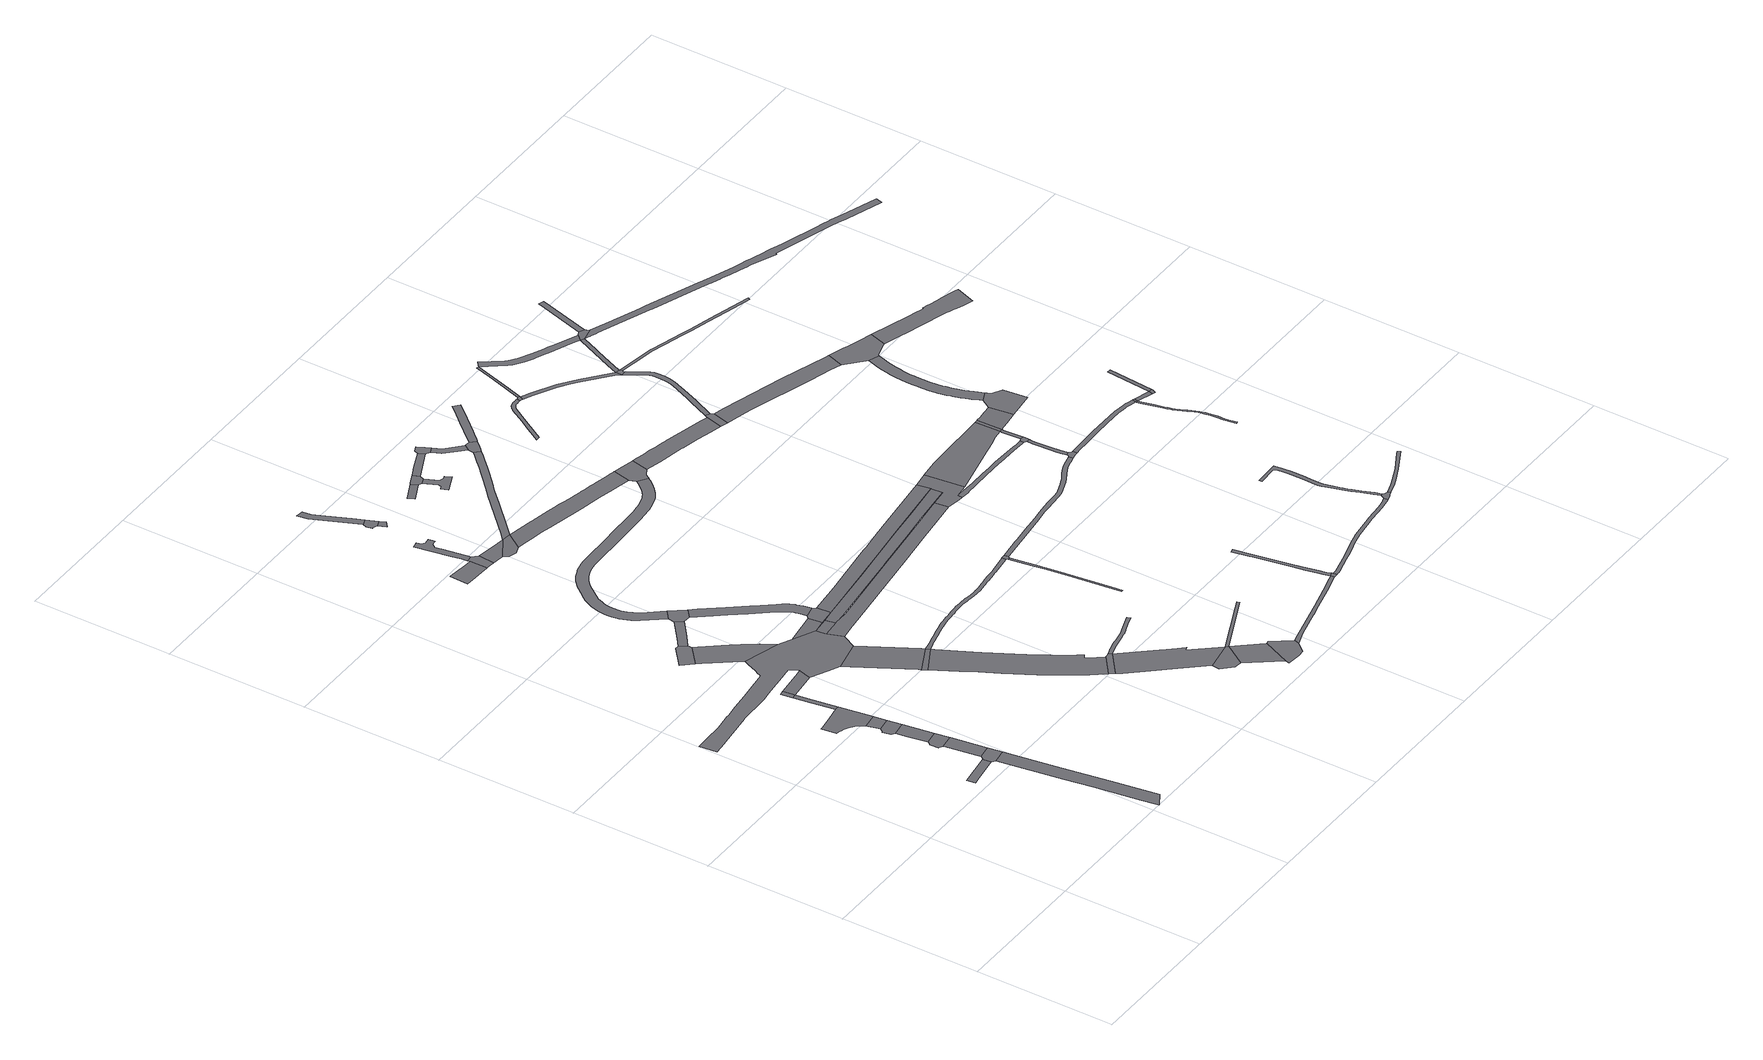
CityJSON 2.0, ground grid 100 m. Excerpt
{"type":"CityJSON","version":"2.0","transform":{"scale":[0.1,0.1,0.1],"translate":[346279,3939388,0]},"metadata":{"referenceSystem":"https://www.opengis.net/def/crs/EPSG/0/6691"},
"CityObjects":{
"road1":{"type":"Road","attributes":{"RoadStructureAttribute.sectionType":"1"},"geometry":[{"type":"MultiSurface","lod":"1","boundaries":[[[0,1,2,3,4,5]]]}]},
"road2":{"type":"Road","attributes":{"RoadStructureAttribute.sectionType":"1"},"geometry":[{"type":"MultiSurface","lod":"1","boundaries":[[[6,7,8,9,10,11,12,13,14,15]]]}]},
"road3":{"type":"Road","geometry":[{"type":"MultiSurface","lod":"1","boundaries":[[[16,17,2,1,18,19,15,14,20,21]]]}]},
"road4":{"type":"Road","attributes":{"RoadStructureAttribute.sectionType":"1"},"geometry":[{"type":"MultiSurface","lod":"1","boundaries":[[[22,23,24,25,26,16,21]]]}]},
"road5":{"type":"Road","geometry":[{"type":"MultiSurface","lod":"1","boundaries":[[[27,24,23,28,29,30,31,32]]]}]},
"road6":{"type":"Road","geometry":[{"type":"MultiSurface","lod":"1","boundaries":[[[33,34,35,36,37,38,39,40,41,42,43,44,45,46,47,48,49]]]}]},
"road7":{"type":"Road","attributes":{"RoadStructureAttribute.sectionType":"1"},"geometry":[{"type":"MultiSurface","lod":"1","boundaries":[[[50,51,29,28,52,53]]]}]},
"road8":{"type":"Road","geometry":[{"type":"MultiSurface","lod":"1","boundaries":[[[54,50,53,55,56,57,58,59]]]}]},
"road9":{"type":"Road","attributes":{"RoadStructureAttribute.sectionType":"1"},"geometry":[{"type":"MultiSurface","lod":"1","boundaries":[[[60,61,56,55,62,63,43,42]]]}]},
"road10":{"type":"Road","attributes":{"RoadStructureAttribute.sectionType":"1"},"geometry":[{"type":"MultiSurface","lod":"1","boundaries":[[[64,65,45,44,66,67]]]}]},
"road11":{"type":"Road","geometry":[{"type":"MultiSurface","lod":"1","boundaries":[[[68,69,64,67]]]}]},
"road12":{"type":"Road","attributes":{"function":"3","RoadStructureAttribute.sectionType":"1"},"geometry":[{"type":"MultiSurface","lod":"1","boundaries":[[[70,71,72,73,74,75,76,77,78,79,80,81,82,83,84,85,86,87,88,89,90,91,92,93,94,95,96,97,98,99,100,101,102,103,104,105,106,107,108,109,110,111,112,113,114,115,116,117]]]}]},
"road13":{"type":"Road","attributes":{"function":"3","RoadStructureAttribute.sectionType":"1"},"geometry":[{"type":"MultiSurface","lod":"1","boundaries":[[[104,103,118,68,67]]]}]},
"road14":{"type":"Road","geometry":[{"type":"MultiSurface","lod":"1","boundaries":[[[119,120,121,122,123,124]]]}]},
"road15":{"type":"Road","attributes":{"function":"3","RoadStructureAttribute.sectionType":"1"},"geometry":[{"type":"MultiSurface","lod":"1","boundaries":[[[116,125,126,127,128,129,130,131,132,120,119,133,134,135,117]]]}]},
"road16":{"type":"Road","attributes":{"RoadStructureAttribute.sectionType":"1"},"geometry":[{"type":"MultiSurface","lod":"1","boundaries":[[[136,137,138,139,122,121]]]}]},
"road17":{"type":"Road","attributes":{"function":"3","RoadStructureAttribute.sectionType":"1"},"geometry":[{"type":"MultiSurface","lod":"1","boundaries":[[[140,107,106,141,142,143,144]]]}]},
"road18":{"type":"Road","geometry":[{"type":"MultiSurface","lod":"1","boundaries":[[[145,144,143,146]]]}]},
"road19":{"type":"Road","geometry":[{"type":"MultiSurface","lod":"1","boundaries":[[[147,148,149,150,138,137]]]}]},
"road20":{"type":"Road","attributes":{"function":"3","RoadStructureAttribute.sectionType":"1"},"geometry":[{"type":"MultiSurface","lod":"1","boundaries":[[[151,152,153,154,155,156,157,158,159,160,161]]]}]},
"road21":{"type":"Road","geometry":[{"type":"MultiSurface","lod":"1","boundaries":[[[162,163,114,113,164]]]}]},
"road22":{"type":"Road","attributes":{"function":"3","RoadStructureAttribute.sectionType":"1"},"geometry":[{"type":"MultiSurface","lod":"1","boundaries":[[[165,166,167,168,169,170,171,172,173,174,175,176,177,178,179,180,181,182,183,184,185,186,187,188,189,145,146]]]}]},
"road23":{"type":"Road","attributes":{"function":"3","RoadStructureAttribute.sectionType":"6"},"geometry":[{"type":"MultiSurface","lod":"1","boundaries":[[[190,112,191,192,193]]]}]},
"road24":{"type":"Road","attributes":{"RoadStructureAttribute.sectionType":"1"},"geometry":[{"type":"MultiSurface","lod":"1","boundaries":[[[194,195,196,197,198,199,200,201,202,203,204,205,206,207,148,147,208,209,210,211,212,213,214,215,216,217,218,219,220,221,222,223]]]}]},
"road25":{"type":"Road","geometry":[{"type":"MultiSurface","lod":"1","boundaries":[[[155,154,224,225,226,227,228]]]}]},
"road26":{"type":"Road","attributes":{"RoadStructureAttribute.sectionType":"1"},"geometry":[{"type":"MultiSurface","lod":"1","boundaries":[[[227,229,230,231,232,233,234,235,236,237,238,239,240,241,242,228]]]}]},
"road27":{"type":"Road","geometry":[{"type":"MultiSurface","lod":"1","boundaries":[[[243,244,245,223,222,162,164]]]}]},
"road28":{"type":"Road","geometry":[{"type":"MultiSurface","lod":"1","boundaries":[[[246,247,248,249,177,176]]]}]},
"road29":{"type":"Road","attributes":{"function":"3","RoadStructureAttribute.sectionType":"1"},"geometry":[{"type":"MultiSurface","lod":"1","boundaries":[[[250,251,226,225,252,253]]]}]},
"road30":{"type":"Road","attributes":{"RoadStructureAttribute.sectionType":"1"},"geometry":[{"type":"MultiSurface","lod":"1","boundaries":[[[254,255,256,257,258,259,260,261]]]}]},
"road31":{"type":"Road","geometry":[{"type":"MultiSurface","lod":"1","boundaries":[[[262,263,264,265,266,257,256]]]}]},
"road32":{"type":"Road","geometry":[{"type":"MultiSurface","lod":"1","boundaries":[[[267,268,269,253,252,270]]]}]},
"road33":{"type":"Road","attributes":{"RoadStructureAttribute.sectionType":"1"},"geometry":[{"type":"MultiSurface","lod":"1","boundaries":[[[271,272,273,266,265]]]}]},
"road34":{"type":"Road","attributes":{"function":"3","RoadStructureAttribute.sectionType":"1"},"geometry":[{"type":"MultiSurface","lod":"1","boundaries":[[[246,274,275,276,277,278,279,280,281,282,283,284,247]]]}]},
"road35":{"type":"Road","geometry":[{"type":"MultiSurface","lod":"1","boundaries":[[[285,286,278,277,287,288]]]}]},
"road36":{"type":"Road","attributes":{"RoadStructureAttribute.sectionType":"1"},"geometry":[{"type":"MultiSurface","lod":"1","boundaries":[[[289,290,291,292,293,294,295,296,297,298,299,300,301,302,303,304,305,306,307,308,309,310,311,312,313,314,315,316,317,318,319,320,321,322,323,324,325,326,327,328,329,330,331,332,333,334,335,336,337,338,339,340,341,150,149,342,343,344,345,346,347,348,349,350,351,352,353,354,355,356,357,358,359,360,361,362,363,364,365,366,367,368,369,370,371,372,373,374,375,376,377,378,379,380,381,382,383,384,385,386,387,388,389,390,391,392,393,394]]]}]},
"road37":{"type":"Road","attributes":{"RoadStructureAttribute.sectionType":"1"},"geometry":[{"type":"MultiSurface","lod":"1","boundaries":[[[247,395,396,397,398,399,400,401,402,403,404,405,406,407,408,409,410,411,412,413,414,415,416,417,418,419,420,421,422,423,424,425,426,427,428,429,430,431,432,433,434,435,436,248]]]}]},
"road38":{"type":"Road","attributes":{"RoadStructureAttribute.sectionType":"1"},"geometry":[{"type":"MultiSurface","lod":"1","boundaries":[[[437,438,439,440,441,442,443,444,445,446,447,448,449,450,451,452,453,454,455,456,457,458,459,460,461,462,463,464,465,466,467,468,469,470,471,472,473,474,475,476,477,478,479,480,481,482,483,484,485,144,145,486,487,488,489,490,491,492,493,494,495,496,497,498,499,500,501,502,503,504,505,506,507,508,509,510,511,512,513,514,515,516,517,518,519,520,521,522,523,524,525,526,527,528,529,530,531,532,533,534,535,536]]]}]},
"road39":{"type":"Road","attributes":{"function":"3","RoadStructureAttribute.sectionType":"1"},"geometry":[{"type":"MultiSurface","lod":"1","boundaries":[[[537,286,285,538]]]}]},
"road40":{"type":"Road","attributes":{"RoadStructureAttribute.sectionType":"1"},"geometry":[{"type":"MultiSurface","lod":"1","boundaries":[[[539,540,541,537,538,542,543,544]]]}]},
"road41":{"type":"Road","attributes":{"RoadStructureAttribute.sectionType":"1"},"geometry":[{"type":"MultiSurface","lod":"1","boundaries":[[[545,546,547,548]]]}]},
"road42":{"type":"Road","attributes":{"function":"3","RoadStructureAttribute.sectionType":"1"},"geometry":[{"type":"MultiSurface","lod":"1","boundaries":[[[110,109,549,550,551,552,553,554,555,556,557,558,559,560,561,562,563,564]]]}]},
"road43":{"type":"Road","attributes":{"function":"3","RoadStructureAttribute.sectionType":"1"},"geometry":[{"type":"MultiSurface","lod":"1","boundaries":[[[565,566,567,568,569,570,571,572,573,574,575,576,577,578,579,580,581,582,583,584,585,586,587,588,589,590,591,269,268,592,593,594,595,596,597,598,599,600,601,602]]]}]},
"road44":{"type":"Road","attributes":{"RoadStructureAttribute.sectionType":"1"},"geometry":[{"type":"MultiSurface","lod":"1","boundaries":[[[603,604,605,606,607,608,609,610,611,612,613,614,253,269,615,616,617,618,619,620,621,622,623,624,625,626,627,628]]]}]},
"road45":{"type":"Road","geometry":[{"type":"MultiSurface","lod":"1","boundaries":[[[629,630,545,548,631,632,633]]]}]},
"road46":{"type":"Road","attributes":{"RoadStructureAttribute.sectionType":"1"},"geometry":[{"type":"MultiSurface","lod":"1","boundaries":[[[286,634,635,636,278]]]}]},
"road47":{"type":"Road","attributes":{"RoadStructureAttribute.sectionType":"1"},"geometry":[{"type":"MultiSurface","lod":"1","boundaries":[[[631,637,638,639,640,641,642,643,644,632]]]}]},
"road48":{"type":"Road","attributes":{"function":"3","RoadStructureAttribute.sectionType":"1"},"geometry":[{"type":"MultiSurface","lod":"1","boundaries":[[[645,646,647,648,649,650,651,652,653,654,655,656,657,658,190,193]]]}]},
"road49":{"type":"Road","attributes":{"function":"3","RoadStructureAttribute.sectionType":"1"},"geometry":[{"type":"MultiSurface","lod":"1","boundaries":[[[659,660,661,662,663,664,665,666,667,244,243,668,669,670,671]]]}]},
"road50":{"type":"Road","attributes":{"RoadStructureAttribute.sectionType":"1"},"geometry":[{"type":"MultiSurface","lod":"1","boundaries":[[[672,673,674,629,633]]]}]},
"road51":{"type":"Road","attributes":{"RoadStructureAttribute.sectionType":"1"},"geometry":[{"type":"MultiSurface","lod":"1","boundaries":[[[675,676,677,678,679,680,681,682,683,684,685,686,687,688,689,690]]]}]},
"road52":{"type":"Road","geometry":[{"type":"MultiSurface","lod":"1","boundaries":[[[535,691,690,689,692,693,694,536]]]}]},
"road53":{"type":"Road","geometry":[{"type":"MultiSurface","lod":"1","boundaries":[[[695,696,697,698,699,700,701,702,703,704,705,706,707,708,709,710,540,539]]]}]},
"road54":{"type":"Road","geometry":[{"type":"MultiSurface","lod":"1","boundaries":[[[711,673,672,712,713,714,715]]]}]},
"road55":{"type":"Road","attributes":{"RoadStructureAttribute.sectionType":"1"},"geometry":[{"type":"MultiSurface","lod":"1","boundaries":[[[716,717,713,712,718,719,720,721,722]]]}]},
"road56":{"type":"Road","geometry":[{"type":"MultiSurface","lod":"1","boundaries":[[[723,724,725,726,722,721,603,628]]]}]},
"road57":{"type":"Road","geometry":[{"type":"MultiSurface","lod":"1","boundaries":[[[393,727,728,729,730,731,732,733,565,602,394]]]}]},
"road58":{"type":"Road","attributes":{"RoadStructureAttribute.sectionType":"1"},"geometry":[{"type":"MultiSurface","lod":"1","boundaries":[[[734,735,736,737,738,726,725,739,740,741,742,743,744,745,746,747]]]}]},
"road59":{"type":"Road","geometry":[{"type":"MultiSurface","lod":"1","boundaries":[[[704,703,748,749,750,751]]]}]},
"road60":{"type":"Road","attributes":{"RoadStructureAttribute.sectionType":"1"},"geometry":[{"type":"MultiSurface","lod":"1","boundaries":[[[751,752,753,754,755,756,757,758,759,760,761,762,763,764,765,766,704]]]}]},
"road61":{"type":"Road","attributes":{"RoadStructureAttribute.sectionType":"1"},"geometry":[{"type":"MultiSurface","lod":"1","boundaries":[[[767,768,769,770,771,772,773,774,775,776,777,778,779,780,781,782,783,784,785,786,787,788,789,790,791,792,793,794,795,796,797,798,799,800,801,802,803,804,805,806]]]}]},
"road62":{"type":"Road","geometry":[{"type":"MultiSurface","lod":"1","boundaries":[[[653,652,807,808,557,556,809,810,811,812,813,814,659,671]]]}]},
"road63":{"type":"Road","attributes":{"function":"3","RoadStructureAttribute.sectionType":"1"},"geometry":[{"type":"MultiSurface","lod":"1","boundaries":[[[815,816,817,818,819,820,821,822,823,824,825,826,827,730,729,828,829,830,831,832,833,834]]]}]},
"road64":{"type":"Road","attributes":{"RoadStructureAttribute.sectionType":"1"},"geometry":[{"type":"MultiSurface","lod":"1","boundaries":[[[835,836,837,838,839,840,841,842,843,844,845,846,847,848,849,850,851,852,853,694,693,854,855,856,857,858,859,860,861,862,863,864,865,866,867,868,869,870,871,872,873,874]]]}]},
"road65":{"type":"Road","geometry":[{"type":"MultiSurface","lod":"1","boundaries":[[[875,876,877,878,879,767,806,880,881,882,883,884,885]]]}]},
"road66":{"type":"Road","attributes":{"RoadStructureAttribute.sectionType":"1"},"geometry":[{"type":"MultiSurface","lod":"1","boundaries":[[[886,887,888,889,890,891,892,893,894,895,896,897,898,899,900,901,902,903,904,905,906,907,908,909,910,911,912,913,750,749]]]}]},
"road67":{"type":"Road","attributes":{"RoadStructureAttribute.sectionType":"1"},"geometry":[{"type":"MultiSurface","lod":"1","boundaries":[[[914,915,916,917,918,919,920,921,922,923,924,925,926,811,810,927,928,929,930,931,932,933,934,935,936,937,938,939]]]}]},
"road68":{"type":"Road","geometry":[{"type":"MultiSurface","lod":"1","boundaries":[[[940,941,942,943,944,834,833,945]]]}]},
"road69":{"type":"Road","attributes":{"RoadStructureAttribute.sectionType":"1"},"geometry":[{"type":"MultiSurface","lod":"1","boundaries":[[[946,947,948,949,950,951,952,953,954,955,956,957,958,959,884,883]]]}]},
"road70":{"type":"Road","attributes":{"function":"3","RoadStructureAttribute.sectionType":"1"},"geometry":[{"type":"MultiSurface","lod":"1","boundaries":[[[960,961,962,963,964,965,814,813,966,967,968,969]]]}]},
"road71":{"type":"Road","attributes":{"RoadStructureAttribute.sectionType":"1"},"geometry":[{"type":"MultiSurface","lod":"1","boundaries":[[[943,970,971,972,973,974,975,976,977,978,979,980,981,982,953,983,984,985,986,987,988,989,990,991,992,993,994,995,944]]]}]},
"road72":{"type":"Road","geometry":[{"type":"MultiSurface","lod":"1","boundaries":[[[873,996,997,998,999,1000,1001,1002,1003,1004,1005,1006,874]]]}]},
"road73":{"type":"Road","attributes":{"RoadStructureAttribute.sectionType":"1"},"geometry":[{"type":"MultiSurface","lod":"1","boundaries":[[[1007,1008,1009,1010,1011,1012,1013,1014,1015,1016,1017,1018,1019,1020,1021,1022,1023,1024,1025,1026,1027,1028,1029,1030,1031,1032,1033,1034,1035,1036,1037,1038,1008,1039,1040,1041,875,885]]]}]},
"road74":{"type":"Road","geometry":[{"type":"MultiSurface","lod":"1","boundaries":[[[954,953,982,1042,1043,1044]]]}]},
"road75":{"type":"Road","attributes":{"RoadStructureAttribute.sectionType":"1"},"geometry":[{"type":"MultiSurface","lod":"1","boundaries":[[[1045,1046,1047,1048,1049,1003,1002,1050,1051,1052,1053,1054,1055,1056,1057]]]}]},
"road76":{"type":"Road","geometry":[{"type":"MultiSurface","lod":"1","boundaries":[[[1057,1056,1058,1059,914,939]]]}]},
"road77":{"type":"Road","attributes":{"RoadStructureAttribute.sectionType":"1"},"geometry":[{"type":"MultiSurface","lod":"1","boundaries":[[[969,1060,1061,1059,1058,1062,1063,1064]]]}]},
"road78":{"type":"Road","attributes":{"RoadStructureAttribute.sectionType":"1"},"geometry":[{"type":"MultiSurface","lod":"1","boundaries":[[[1065,1066,1067,1068,1069,1070,1071,1072,1073,1074,1075,1076,1077,1078,1079,1080,1081,1082,1083,1084,1085,1086,1087,1088,1089,1090,1091,1092,1093,1094,1095,1096,1097,1098,1099,1100,1101,1102,1103,1104,1105,1106,1107]]]}]},
"road79":{"type":"Road","attributes":{"function":"3","RoadStructureAttribute.sectionType":"1"},"geometry":[{"type":"MultiSurface","lod":"1","boundaries":[[[1108,1109,1110,1111,1112,1113,1114,1115,1116,1117,1118,1119,1120,1121,1122,1123,1124,940,945]]]}]},
"road80":{"type":"Road","geometry":[{"type":"MultiSurface","lod":"1","boundaries":[[[1125,1126,1127,960,969,1064]]]}]},
"road81":{"type":"Road","attributes":{"RoadStructureAttribute.sectionType":"1"},"geometry":[{"type":"MultiSurface","lod":"1","boundaries":[[[1128,1129,954,1044,1130,1131,1132,1133,1134,1135,1136,1137,1138,1023]]]}]},
"road82":{"type":"Road","geometry":[{"type":"MultiSurface","lod":"1","boundaries":[[[1106,1139,1140,901,900,1141,1142,1143,1144,1145,1146,1147,1148,1149,1150,1151,1152,1153,1154,1155,1156,1157,1158,1159,1160,1161,1162,1107]]]}]},
"road83":{"type":"Road","attributes":{"function":"3","RoadStructureAttribute.sectionType":"1"},"geometry":[{"type":"MultiSurface","lod":"1","boundaries":[[[1163,1164,1165,1126,1125,1166,1167,1168]]]}]},
"road84":{"type":"Road","geometry":[{"type":"MultiSurface","lod":"1","boundaries":[[[1138,1169,1170,1171,1172,1024,1023]]]}]},
"road85":{"type":"Road","attributes":{"RoadStructureAttribute.sectionType":"1"},"geometry":[{"type":"MultiSurface","lod":"1","boundaries":[[[997,1173,1174,1175,1176,1177,1178,1179,1180,1181,1182,1183,1184,1185,1186,1187,1188,1189,1190,1191,1192,1193,1194,1195,998]]]}]},
"road86":{"type":"Road","attributes":{"RoadStructureAttribute.sectionType":"1"},"geometry":[{"type":"MultiSurface","lod":"1","boundaries":[[[1196,1197,1198,1199,1200,1201,1202,1144,1143,1203,1204,1205,1206,1207,1208,1209]]]}]},
"road87":{"type":"Road","geometry":[{"type":"MultiSurface","lod":"1","boundaries":[[[1210,1168,1167,1211,1212,1213,1214,1215]]]}]},
"road88":{"type":"Road","attributes":{"RoadStructureAttribute.sectionType":"1"},"geometry":[{"type":"MultiSurface","lod":"1","boundaries":[[[1216,1217,1218,1219,1220,1172,1171]]]}]},
"road89":{"type":"Road","attributes":{"RoadStructureAttribute.sectionType":"1"},"geometry":[{"type":"MultiSurface","lod":"1","boundaries":[[[1221,1222,1223,1224,1225,1226,1227,1228,1229,1230,1231,1232,1233,1234,1235,1236,1237,1238,1239,1240,1241,1242,1243,1244,1245,1246,1247,1248,1249,1250,1251,1252,1253,1254,1255,1256,1257,1258,1259,1260,1261,1262,1263,1264,1265,1266,1267,1210,1215]]]}]},
"road90":{"type":"Road","attributes":{"RoadStructureAttribute.sectionType":"1"},"geometry":[{"type":"MultiSurface","lod":"1","boundaries":[[[1043,1268,1269,1270,1271,1272,1273,1274,1275,1276,1277,1278,1279,1280,1281,1282,1283,1044]]]}]},
"road91":{"type":"Road","attributes":{"RoadStructureAttribute.sectionType":"1"},"geometry":[{"type":"MultiSurface","lod":"1","boundaries":[[[1284,1285,1286,1287,1288,1289,1290,1291,1292,1293,1294,1295,1296,1297,1298,1299,1300,1301,1302,1303,1304,1305,1306,1307,1308,1309,1310,1311,1312,1313,1314,1315,1316,1317,1318,1319,1320,1321,1322,1323,1324,1286,1325]]]}]},
"road92":{"type":"Road","geometry":[{"type":"MultiSurface","lod":"1","boundaries":[[[1184,1287,1286,1285,1326,1185]]]}]},
"road93":{"type":"Road","geometry":[{"type":"MultiSurface","lod":"1","boundaries":[[[1118,1242,1241,1327,1328,1329,1330,1331,1332,1333,1119]]]}]},
"road94":{"type":"Road","geometry":[{"type":"MultiSurface","lod":"1","boundaries":[[[1334,1335,1284,1325,1336]]]}]},
"road95":{"type":"Road","attributes":{"RoadStructureAttribute.sectionType":"1"},"geometry":[{"type":"MultiSurface","lod":"1","boundaries":[[[1335,1337,1338,1284]]]}]},
"road96":{"type":"Road","attributes":{"function":"3","RoadStructureAttribute.sectionType":"1"},"geometry":[{"type":"MultiSurface","lod":"1","boundaries":[[[1339,1340,1341,1342,1343,1344,1345,1346,1347,1348,1349,1350,1351,1352,1353,1354,1355,1356,1357,1358,1359,1360,1361,1362,1363,1364,1365,1330,1329]]]}]},
"road97":{"type":"Road","attributes":{"RoadStructureAttribute.sectionType":"1"},"geometry":[{"type":"MultiSurface","lod":"1","boundaries":[[[1366,1367,1368,1369,1370,1371,1372,1373,1374,1375,1376,1377,1378,1379,1380,1381,1382,1383,1384,1385,1386,1387,1388,1389,1390,1391,1392,1393,1394,1395,1396,1397,1398,1399,1400,1401,1402,1403,1404,1405,1406,1407,1408,1409,1410,1411,1412,1413,1414,1415,1416,1417,1418,1419,1420,1421,1422,1423,1424,1425,1426,1427,1428,1429,1430,1431,1169,1138]]]}]}
},
"vertices":[
[665,1084,0],[866,1115,0],[859,1174,0],[647,1142,0],[626,1139,0],[635,1080,0],
[966,640,0],[997,444,0],[1048,117,0],[1060,40,0],[1066,0,0],[1158,55,0],[1107,388,0],[1055,721,0],[994,1113,0],[895,1098,0],
[880,1199,0],[864,1175,0],[868,1115,0],[871,1115,0],[980,1203,0],[978,1214,0],
[948,1407,0],[939,1469,0],[839,1454,0],[841,1450,0],[875,1226,0],
[817,1470,0],[923,1573,0],[824,1557,0],[824,1553,0],[808,1530,0],[812,1471,0],
[609,2080,0],[627,2075,0],[647,2068,0],[666,2058,0],[685,2046,0],[699,2036,0],[710,2026,0],[726,2010,0],[738,1994,0],[751,1971,0],[858,1988,0],[822,2225,0],[792,2221,0],[661,2201,0],[588,2191,0],[574,2189,0],[589,2083,0],
[790,1775,0],[801,1705,0],[919,1597,0],[889,1791,0],
[767,1793,0],[873,1892,0],[776,1877,0],[759,1853,0],[754,1852,0],[763,1793,0],
[762,1944,0],[770,1909,0],[869,1916,0],[862,1965,0],
[749,2510,0],[767,2389,0],[796,2397,0],[779,2514,0],
[768,2599,0],[738,2595,0],
[893,2950,0],[885,2932,0],[851,2857,0],[843,2838,0],[827,2803,0],[651,2781,0],[595,2774,0],[553,2769,0],[471,2759,0],[378,2748,0],[365,2747,0],[362,2746,0],[311,2740,0],[232,2730,0],[102,2727,0],[9,2724,0],[22,2598,0],[61,2602,0],[74,2604,0],[361,2640,0],[363,2640,0],[373,2641,0],[391,2643,0],[412,2647,0],[611,2650,0],[621,2651,0],[638,2653,0],[658,2656,0],[696,2661,0],[883,2684,0],[973,2692,0],[994,2659,0],[1010,2634,0],[1007,2629,0],[982,2540,0],[1101,2481,0],[1179,2443,0],[1403,2491,0],[1446,2576,0],[1453,2590,0],[1414,2698,0],[1413,2704,0],[1406,2768,0],[1405,2773,0],[1252,2848,0],[1176,2884,0],[1159,2891,0],[901,2967,0],
[975,2625,0],
[707,3211,0],[840,3325,0],[837,3351,0],[800,3398,0],[775,3401,0],[642,3287,0],
[1099,2988,0],[1088,3004,0],[1062,3041,0],[1033,3083,0],[1008,3115,0],[1005,3119,0],[990,3138,0],[868,3292,0],[733,3181,0],[816,3076,0],[892,2979,0],
[913,3410,0],[1040,3510,0],[1002,3558,0],[869,3452,0],
[1610,2122,0],[1212,2386,0],[1420,2016,0],[1426,2003,0],[1622,2100,0],
[1634,2072,0],[1446,1967,0],
[1090,3506,0],[1152,3556,0],[1071,3657,0],[1008,3606,0],
[706,4844,0],[711,4844,0],[772,4840,0],[830,4837,0],[829,4960,0],[823,4961,0],[760,4968,0],[729,4972,0],[636,4982,0],[631,4982,0],[626,4847,0],
[1486,2879,0],[1393,2868,0],[1498,2785,0],
[1544,1793,0],[1577,1738,0],[1602,1691,0],[1672,1564,0],[1742,1437,0],[1778,1372,0],[1819,1307,0],[1864,1235,0],[1916,1159,0],[1958,1098,0],[2022,1013,0],[2027,1007,0],[2166,1114,0],[2100,1201,0],[2085,1223,0],[2111,1238,0],[2085,1275,0],[2035,1347,0],[1993,1415,0],[1955,1476,0],[1882,1608,0],[1782,1789,0],[1777,1798,0],[1757,1835,0],[1648,2049,0],
[1528,2783,0],[1414,2704,0],[1415,2699,0],[1541,2714,0],
[1587,2923,0],[1577,2976,0],[1570,3001,0],[1564,3021,0],[1563,3027,0],[1555,3045,0],[1547,3061,0],[1537,3078,0],[1523,3098,0],[1501,3126,0],[1440,3202,0],[1398,3254,0],[1303,3371,0],[1191,3509,0],[1185,3389,0],[1241,3320,0],[1322,3221,0],[1378,3152,0],[1438,3077,0],[1450,3061,0],[1459,3050,0],[1470,3034,0],[1477,3022,0],[1482,3012,0],[1487,3000,0],[1493,2980,0],[1499,2959,0],[1508,2909,0],[1509,2905,0],[1587,2920,0],
[842,4836,0],[896,4830,0],[909,4948,0],[874,4984,0],[827,4979,0],
[840,5170,0],[829,5227,0],[847,5253,0],[874,5258,0],[885,5260,0],[882,5277,0],[876,5304,0],[838,5297,0],[813,5315,0],[807,5348,0],[763,5340,0],[808,5091,0],[822,5019,0],[826,4989,0],
[1617,2800,0],[1605,2895,0],[1589,2911,0],
[2053,973,0],[2213,1097,0],[2204,1123,0],[2188,1117,0],
[1020,4931,0],[955,4942,0],[977,4821,0],[1128,4915,0],
[635,6122,0],[648,6045,0],[787,5728,0],[831,5747,0],[798,5822,0],[717,6004,0],[694,6057,0],[685,6115,0],
[776,5701,0],[786,5657,0],[796,5660,0],[822,5647,0],[866,5666,0],
[1062,4771,0],[1113,4792,0],[1193,4908,0],[1004,4787,0],
[846,5591,0],[865,5607,0],[885,5623,0],
[2083,935,0],[2175,830,0],[2334,650,0],[2456,513,0],[2661,550,0],[2500,739,0],[2522,748,0],[2485,789,0],[2439,841,0],[2410,874,0],[2236,1071,0],
[2572,379,0],[2675,534,0],[2447,457,0],[2520,387,0],
[2078,4531,0],[2064,4513,0],[2043,4489,0],[2027,4471,0],[2013,4459,0],[2005,4452,0],[2000,4448,0],[1971,4432,0],[1964,4428,0],[1953,4424,0],[1891,4405,0],[1876,4402,0],[1863,4400,0],[1814,4395,0],[1766,4393,0],[1551,4385,0],[1508,4384,0],[1243,4376,0],[1230,4375,0],[1216,4374,0],[1188,4371,0],[1160,4366,0],[1136,4360,0],[1113,4352,0],[1110,4350,0],[1087,4341,0],[1062,4329,0],[1041,4316,0],[1040,4315,0],[1021,4302,0],[998,4283,0],[980,4265,0],[960,4243,0],[935,4212,0],[900,4166,0],[885,4144,0],[873,4123,0],[861,4098,0],[851,4073,0],[842,4046,0],[835,4019,0],[832,3995,0],[830,3970,0],[830,3944,0],[832,3912,0],[836,3886,0],[841,3861,0],[848,3837,0],[857,3813,0],[868,3791,0],[880,3769,0],[898,3744,0],[933,3700,0],[995,3750,0],[962,3791,0],[948,3812,0],[939,3828,0],[931,3845,0],[924,3862,0],[919,3880,0],[915,3899,0],[912,3921,0],[910,3948,0],[910,3968,0],[911,3986,0],[914,4003,0],[919,4025,0],[926,4046,0],[934,4066,0],[943,4085,0],[953,4101,0],[965,4119,0],[998,4163,0],[1021,4191,0],[1037,4209,0],[1052,4223,0],[1070,4238,0],[1085,4249,0],[1101,4258,0],[1120,4268,0],[1142,4277,0],[1159,4283,0],[1178,4288,0],[1200,4292,0],[1223,4295,0],[1226,4295,0],[1247,4296,0],[1553,4305,0],[1617,4308,0],[1770,4313,0],[1820,4316,0],[1872,4320,0],[1892,4323,0],[1912,4328,0],[1978,4348,0],[1996,4355,0],[2009,4361,0],[2043,4381,0],[2054,4388,0],[2066,4399,0],[2083,4415,0],[2102,4435,0],[2126,4463,0],[2142,4483,0],[2156,4503,0],[2090,4549,0],
[2236,1107,0],[2246,1110,0],[2252,1112,0],[2267,1116,0],[2282,1120,0],[2297,1124,0],[2313,1128,0],[2329,1131,0],[2346,1134,0],[2363,1137,0],[2380,1140,0],[2397,1143,0],[2415,1147,0],[2434,1151,0],[2452,1157,0],[2457,1159,0],[2461,1161,0],[2465,1163,0],[2466,1163,0],[2523,1184,0],[2587,1206,0],[2579,1229,0],[2455,1186,0],[2454,1186,0],[2451,1184,0],[2447,1182,0],[2443,1181,0],[2427,1175,0],[2410,1171,0],[2393,1168,0],[2376,1165,0],[2359,1161,0],[2342,1158,0],[2324,1155,0],[2308,1152,0],[2292,1148,0],[2276,1144,0],[2260,1140,0],[2253,1138,0],[2245,1136,0],[2226,1130,0],[2207,1124,0],
[2665,2215,0],[2552,2196,0],[2521,2192,0],[2520,2192,0],[2492,2189,0],[2458,2186,0],[2424,2182,0],[2391,2178,0],[2374,2176,0],[2358,2174,0],[2345,2172,0],[2341,2171,0],[2324,2170,0],[2315,2169,0],[2305,2169,0],[2296,2169,0],[2286,2169,0],[2276,2169,0],[2265,2169,0],[2255,2170,0],[2244,2170,0],[2228,2172,0],[2211,2174,0],[2194,2176,0],[2177,2177,0],[2156,2179,0],[2134,2180,0],[2112,2181,0],[2091,2181,0],[2070,2180,0],[2048,2177,0],[2027,2175,0],[2006,2173,0],[1984,2171,0],[1962,2170,0],[1942,2168,0],[1940,2168,0],[1919,2165,0],[1901,2163,0],[1884,2159,0],[1866,2156,0],[1848,2153,0],[1817,2145,0],[1786,2137,0],[1755,2130,0],[1724,2122,0],[1699,2115,0],[1674,2109,0],[1667,2107,0],[1679,2084,0],[1680,2085,0],[1705,2091,0],[1730,2098,0],[1761,2105,0],[1792,2113,0],[1823,2121,0],[1853,2128,0],[1871,2131,0],[1888,2135,0],[1905,2138,0],[1922,2141,0],[1930,2141,0],[1943,2143,0],[1964,2145,0],[1986,2146,0],[2008,2148,0],[2030,2150,0],[2051,2153,0],[2072,2155,0],[2092,2156,0],[2112,2156,0],[2133,2155,0],[2154,2154,0],[2175,2152,0],[2191,2151,0],[2208,2149,0],[2225,2147,0],[2243,2145,0],[2254,2145,0],[2265,2144,0],[2275,2144,0],[2286,2144,0],[2296,2144,0],[2306,2144,0],[2316,2144,0],[2323,2145,0],[2326,2145,0],[2344,2146,0],[2361,2149,0],[2378,2151,0],[2394,2154,0],[2420,2157,0],[2427,2157,0],[2461,2161,0],[2494,2164,0],[2514,2167,0],[2523,2168,0],[2666,2185,0],[2671,2185,0],[2668,2215,0],
[2830,353,0],[2744,157,0],
[2939,187,0],[2953,227,0],[2854,360,0],[2738,128,0],[2837,119,0],[2883,120,0],
[1292,5712,0],[1162,5649,0],[1184,5604,0],[1314,5667,0],
[1457,2591,0],[1537,2602,0],[1572,2606,0],[1667,2619,0],[2173,2685,0],[2321,2704,0],[2564,2735,0],[2931,2783,0],[2919,2877,0],[2554,2830,0],[2224,2787,0],[2218,2786,0],[2193,2783,0],[1655,2714,0],[1555,2715,0],[1541,2713,0],
[2098,4721,0],[2085,4723,0],[2062,4728,0],[2022,4737,0],[1982,4745,0],[1942,4753,0],[1925,4757,0],[1907,4760,0],[1890,4764,0],[1873,4767,0],[1838,4775,0],[1811,4781,0],[1802,4783,0],[1766,4790,0],[1731,4798,0],[1681,4809,0],[1631,4820,0],[1581,4831,0],[1531,4841,0],[1496,4849,0],[1461,4856,0],[1425,4863,0],[1390,4870,0],[1352,4878,0],[1341,4880,0],[1314,4885,0],[1276,4892,0],[1191,4779,0],[1247,4769,0],[1300,4759,0],[1321,4755,0],[1397,4740,0],[1532,4710,0],[1585,4699,0],[1671,4681,0],[1825,4650,0],[1913,4632,0],[2072,4596,0],
[1784,5564,0],[1763,5541,0],[1720,5495,0],[1675,5448,0],[1627,5401,0],[1578,5355,0],[1528,5309,0],[1479,5262,0],[1462,5245,0],[1236,5019,0],[1171,4956,0],[1154,4939,0],[1271,4983,0],[1427,5139,0],[1498,5210,0],[1514,5227,0],[1554,5264,0],[1562,5272,0],[1612,5318,0],[1661,5365,0],[1673,5377,0],[1704,5408,0],[1735,5440,0],[1766,5472,0],[1797,5504,0],[1820,5529,0],
[1375,5751,0],[1307,5719,0],[1341,5656,0],[1382,5674,0],[1396,5705,0],
[3095,728,0],[3087,746,0],[3029,719,0],
[1386,5559,0],[1379,5536,0],[1356,5526,0],[1376,5480,0],[1499,5533,0],[1479,5579,0],[1460,5571,0],[1426,5580,0],
[1554,2715,0],[1632,2720,0],[2025,2769,0],[2212,2793,0],[2221,2795,0],[2554,2837,0],[2734,2860,0],[3035,2900,0],[3025,2974,0],[2724,2934,0],[2546,2912,0],[2242,2873,0],[2054,2849,0],[1623,2794,0],
[3013,3074,0],[2535,3013,0],[2444,3002,0],[2421,2999,0],[2301,2983,0],[2286,2982,0],[2270,2980,0],[2212,2972,0],[1839,2924,0],[2039,2854,0],[2244,2880,0],[2545,2919,0],[3026,2980,0],
[1606,5803,0],[1585,5848,0],[1450,5786,0],
[2696,2060,0],[2707,1998,0],[2719,1929,0],[2737,1798,0],[2779,1460,0],[2786,1402,0],[2802,1404,0],[2792,1484,0],[2753,1800,0],[2735,1931,0],[2732,1944,0],[2728,1968,0],[2723,2001,0],[2712,2062,0],[2696,2174,0],[2680,2174,0],
[2677,2183,0],[2698,2184,0],[2704,2190,0],[2701,2220,0],
[3040,223,0],[3242,274,0],[3245,274,0],[3325,294,0],[3490,338,0],[3613,372,0],[3622,374,0],[3631,377,0],[3638,379,0],[3633,405,0],[3629,403,0],[3601,395,0],[3532,375,0],[3484,362,0],[3319,319,0],[2974,232,0],
[1596,5875,0],[1638,5788,0],[1679,5808,0],[1661,5844,0],[1637,5895,0],
[1772,5687,0],[1709,5744,0],[1641,5782,0],[1669,5724,0],[1738,5651,0],[1786,5604,0],[1815,5645,0],
[1835,5543,0],[1872,5582,0],[1894,5606,0],[1856,5642,0],
[2158,4507,0],[2179,4539,0],[2227,4564,0],[2254,4688,0],[2225,4694,0],[2164,4707,0],[2102,4720,0],
[2112,5934,0],[2078,5895,0],[1974,5777,0],[1964,5764,0],[1913,5707,0],[1910,5622,0],[1946,5661,0],[1984,5703,0],[2001,5723,0],[2021,5746,0],[2058,5788,0],[2095,5831,0],[2133,5874,0],[2153,5897,0],
[3655,379,0],[3666,379,0],[3664,405,0],[3660,415,0],
[3655,428,0],[3649,449,0],[3637,497,0],[3621,570,0],[3602,669,0],[3560,894,0],[3552,934,0],[3528,1063,0],[3503,1059,0],[3526,935,0],[3528,930,0],[3577,665,0],[3597,565,0],[3612,492,0],[3622,452,0],
[2394,5638,0],[2384,5638,0],[2382,5638,0],[2374,5638,0],[2365,5638,0],[2358,5637,0],[2352,5637,0],[2345,5637,0],[2335,5636,0],[2324,5633,0],[2317,5629,0],[2311,5625,0],[2306,5621,0],[2301,5617,0],[2296,5612,0],[2292,5607,0],[2288,5602,0],[2283,5597,0],[2216,5484,0],[2186,5434,0],[2108,5303,0],[2138,5304,0],[2234,5465,0],[2304,5582,0],[2307,5586,0],[2311,5590,0],[2314,5595,0],[2318,5598,0],[2322,5602,0],[2326,5604,0],[2330,5607,0],[2334,5609,0],[2340,5611,0],[2346,5612,0],[2353,5612,0],[2360,5612,0],[2367,5613,0],[2374,5613,0],[2382,5613,0],[2389,5613,0],
[3037,2892,0],[3028,2891,0],[3025,2767,0],[3057,2765,0],[3059,2799,0],[3150,2810,0],[3160,2812,0],[3124,3089,0],
[2870,4549,0],[2840,4557,0],[2744,4580,0],[2695,4591,0],[2646,4603,0],[2596,4615,0],[2551,4625,0],[2547,4626,0],[2497,4637,0],[2447,4647,0],[2398,4658,0],[2348,4668,0],[2287,4681,0],[2339,4540,0],[2526,4500,0],[2539,4497,0],[2665,4468,0],[2772,4442,0],[2851,4422,0],[2882,4545,0],
[3742,2434,0],[3700,2424,0],[3664,2413,0],[3634,2399,0],[3600,2379,0],[3557,2354,0],[3529,2341,0],[3503,2328,0],[3438,2305,0],[3417,2299,0],[3389,2296,0],[3313,2292,0],[3259,2287,0],[3230,2284,0],[3190,2280,0],[3124,2271,0],[2995,2257,0],[2883,2244,0],[2857,2240,0],[2714,2191,0],[2999,2227,0],[3123,2240,0],[3193,2250,0],[3213,2252,0],[3262,2257,0],[3315,2262,0],[3392,2266,0],[3423,2270,0],[3447,2277,0],[3515,2301,0],[3542,2314,0],[3571,2328,0],[3615,2353,0],[3648,2373,0],[3674,2385,0],[3708,2395,0],[3748,2405,0],[3770,2409,0],[3778,2410,0],[3772,2440,0],
[2413,5644,0],[2412,5643,0],[2410,5641,0],[2406,5640,0],[2399,5638,0],[2395,5612,0],[2401,5610,0],[2407,5608,0],[2413,5607,0],[2426,5634,0],[2427,5639,0],
[3671,380,0],[3688,380,0],[3701,382,0],[3828,415,0],[3830,416,0],[3898,433,0],[3965,454,0],[4018,469,0],[4084,485,0],[4222,503,0],[4267,510,0],[4398,523,0],[4465,532,0],[4480,536,0],[4492,540,0],[4484,568,0],[4474,563,0],[4459,559,0],[4449,557,0],[4395,547,0],[4264,535,0],[4219,528,0],[4079,510,0],[4011,493,0],[3957,478,0],[3891,457,0],[3821,439,0],[3695,406,0],
[3745,2783,0],[3702,2783,0],[3668,2785,0],[3667,2785,0],[3604,2789,0],[3576,2791,0],[3573,2791,0],[3509,2793,0],[3478,2793,0],[3412,2794,0],[3332,2795,0],[3227,2795,0],[3186,2794,0],[3119,2761,0],[3139,2762,0],[3196,2764,0],[3227,2765,0],[3332,2765,0],[3338,2765,0],[3477,2763,0],[3493,2763,0],[3640,2760,0],[3672,2760,0],[3701,2758,0],[3726,2758,0],[3745,2758,0],
[2937,4530,0],[2933,4533,0],[2926,4541,0],[2924,4550,0],[2892,4565,0],[2906,4408,0],
[2480,5574,0],[2567,5530,0],[2641,5491,0],[2645,5488,0],[2707,5443,0],[2757,5406,0],[2933,5266,0],[2964,5228,0],[2959,5276,0],[2948,5289,0],[2774,5429,0],[2715,5471,0],[2656,5515,0],[2493,5601,0],
[3749,3122,0],[3717,3121,0],[3387,3110,0],[3269,3106,0],[3257,3106,0],[3219,3101,0],[3485,2885,0],[3639,2920,0],[3690,2932,0],[3757,2941,0],
[2991,4698,0],[3009,4740,0],[3028,4784,0],[3056,4850,0],[3080,4914,0],[3091,4957,0],[3094,5002,0],[3094,5054,0],[3092,5074,0],[3089,5079,0],[3081,5098,0],[3015,5205,0],[2999,5229,0],[2973,5213,0],[2989,5190,0],[3050,5081,0],[3057,5065,0],[3059,5052,0],[3059,5017,0],[3059,5004,0],[3056,4963,0],[3046,4924,0],[3024,4863,0],[2996,4798,0],[2981,4762,0],[2959,4712,0],
[3809,2416,0],[3834,2419,0],[3831,2449,0],[3826,2450,0],[3819,2453,0],[3813,2459,0],[3807,2469,0],[3783,2460,0],[3781,2452,0],[3779,2447,0],[3774,2443,0],
[2460,5748,0],[2541,6020,0],[2615,5925,0],[2646,5885,0],[2653,5877,0],[2676,5854,0],[2697,5837,0],[2720,5822,0],[2742,5809,0],[2744,5808,0],[2800,5780,0],[2821,5771,0],[2883,5744,0],[2903,5735,0],[3069,5664,0],[3095,5652,0],[3118,5642,0],[3156,5681,0],[3152,5683,0],[2982,5756,0],[2950,5770,0],[2923,5781,0],[2840,5817,0],[2821,5825,0],[2766,5853,0],[2748,5863,0],[2735,5873,0],[2713,5888,0],[2698,5900,0],[2692,5908,0],[2685,5916,0],[2581,6051,0],[2527,6024,0],[2491,5905,0],[2446,5754,0],
[2995,5245,0],[3004,5249,0],[2989,5269,0],
[3763,2703,0],[3765,2660,0],[3769,2586,0],[3773,2526,0],[3778,2490,0],[3802,2494,0],[3798,2528,0],[3794,2587,0],[3791,2640,0],[3788,2703,0],[3788,2730,0],[3788,2742,0],[3763,2742,0],
[3788,2791,0],[3763,2791,0],
[3757,2928,0],[3763,2811,0],[3788,2811,0],[3782,2929,0],[3782,2941,0],
[4503,647,0],[4474,726,0],[4452,784,0],[4443,811,0],[4434,838,0],[4432,844,0],[4416,919,0],[4406,964,0],[4403,987,0],[4403,1023,0],[4404,1052,0],[4405,1103,0],[4404,1211,0],[4402,1245,0],[4397,1276,0],[4391,1325,0],[4216,1315,0],[4217,1295,0],[4347,1302,0],[4349,1302,0],[4353,1302,0],[4356,1300,0],[4359,1298,0],[4362,1296,0],[4364,1292,0],[4365,1289,0],[4365,1287,0],[4372,1242,0],[4374,1210,0],[4375,1103,0],[4374,1029,0],[4373,1023,0],[4373,985,0],[4377,959,0],[4378,955,0],[4400,881,0],[4417,833,0],[4435,778,0],[4457,720,0],[4472,681,0],[4486,641,0],[4501,598,0],[4518,604,0],
[2956,4395,0],[3095,4359,0],[3174,4337,0],[3249,4314,0],[3408,4266,0],[3486,4241,0],[3554,4220,0],[3644,4194,0],[3719,4171,0],[3745,4163,0],[3794,4147,0],[3831,4264,0],[3813,4270,0],[3472,4377,0],[3353,4414,0],[3149,4472,0],[3016,4510,0],
[3782,2944,0],[3774,3123,0],[3754,3123,0],
[3115,5634,0],[2994,5358,0],[3016,5332,0],[3028,5359,0],[3063,5440,0],[3076,5468,0],[3074,5469,0],[3078,5474,0],[3095,5512,0],[3142,5622,0],[3146,5630,0],
[4498,586,0],[4491,574,0],[4519,547,0],[4535,554,0],[4559,563,0],[4551,583,0],[4549,582,0],[4546,582,0],[4544,582,0],[4542,583,0],[4539,583,0],[4537,584,0],[4535,585,0],[4532,586,0],[4530,587,0],[4528,588,0],[4527,590,0],[4526,590,0],[4524,592,0],[4523,594,0],[4522,596,0],[4520,598,0],[4519,600,0],[4518,602,0],
[3827,3126,0],[3818,3125,0],[3779,3124,0],[3848,2953,0],[3951,2966,0],[3928,3139,0],
[3237,5649,0],[3227,5670,0],[3223,5678,0],[3187,5699,0],
[3867,2422,0],[3956,2424,0],[3972,2425,0],[4056,2428,0],[4078,2429,0],[4198,2430,0],[4327,2429,0],[4366,2424,0],[4391,2421,0],[4399,2421,0],[4432,2413,0],[4475,2403,0],[4482,2432,0],[4438,2443,0],[4427,2445,0],[4404,2450,0],[4369,2454,0],[4329,2459,0],[4197,2460,0],[4078,2459,0],[4020,2457,0],[3971,2455,0],[3865,2452,0],
[4937,763,0],[4918,753,0],[4779,676,0],[4673,626,0],[4626,607,0],[4555,584,0],[4554,583,0],[4561,564,0],[4610,580,0],[4633,587,0],[4681,607,0],[4788,657,0],[4917,728,0],[4947,745,0],
[3970,3205,0],[4148,2991,0],[4126,3164,0],[4059,3200,0],[4047,3229,0],[4043,3237,0],
[3330,6051,0],[3330,6052,0],[3321,6055,0],[3291,6063,0],[3276,6011,0],
[4014,3304,0],[4002,3333,0],[3992,3362,0],[3978,3408,0],[3969,3443,0],[3961,3480,0],[3957,3502,0],[3952,3546,0],[3948,3592,0],[3947,3610,0],[3946,3629,0],[3945,3669,0],[3945,3702,0],[3947,3735,0],[3951,3783,0],[3955,3818,0],[3960,3848,0],[3970,3894,0],[3976,3917,0],[3992,3969,0],[4002,3998,0],[3926,4023,0],[3925,4022,0],[3916,3994,0],[3899,3938,0],[3892,3912,0],[3882,3864,0],[3876,3830,0],[3871,3792,0],[3867,3741,0],[3865,3704,0],[3865,3668,0],[3866,3626,0],[3866,3616,0],[3868,3587,0],[3872,3538,0],[3877,3490,0],[3879,3480,0],[3882,3464,0],[3891,3424,0],[3898,3397,0],[3901,3387,0],[3916,3337,0],[3927,3307,0],[3927,3305,0],[3940,3273,0],[3951,3248,0],
[3099,5233,0],[3274,5205,0],[3455,5153,0],[3497,5141,0],[3586,5116,0],[3718,5080,0],[3923,5024,0],[4048,4990,0],[4054,5008,0],[3928,5042,0],[3755,5089,0],[3592,5133,0],[3531,5151,0],[3289,5220,0],[3277,5223,0],[3081,5255,0],
[4612,2393,0],[4498,2427,0],[4489,2399,0],[4476,2397,0],[4480,2370,0],[4500,2291,0],[4516,2227,0],[4523,2201,0],[4530,2175,0],[4533,2165,0],[4544,2138,0],[4546,2133,0],[4568,2083,0],[4588,2039,0],[4597,2016,0],[4601,2002,0],[4606,1981,0],[4614,1936,0],[4618,1897,0],[4620,1844,0],[4621,1830,0],[4625,1807,0],[4635,1757,0],[4648,1761,0],[4638,1809,0],[4634,1832,0],[4633,1845,0],[4631,1898,0],[4627,1938,0],[4619,1983,0],[4613,2006,0],[4609,2020,0],[4600,2044,0],[4580,2089,0],[4560,2134,0],[4556,2143,0],[4542,2179,0],[4535,2204,0],[4528,2230,0],[4513,2294,0],[4493,2373,0],[4602,2364,0],
[4486,2431,0],
[4005,4007,0],[4107,4037,0],[4122,4042,0],[4159,4161,0],[4076,4187,0],[3977,4218,0],[3946,4228,0],
[4636,2382,0],[4637,2391,0],[4625,2355,0],
[4666,2717,0],[4641,2719,0],
[4275,3992,0],[4280,3991,0],[4566,3904,0],[4597,3895,0],[4604,3893,0],[4626,3884,0],[4654,3874,0],[4677,3866,0],[4726,3847,0],[4794,3822,0],[4847,3965,0],[4838,3967,0],[4828,3970,0],[4772,3986,0],[4752,3991,0],[4719,4001,0],[4679,4012,0],[4678,4012,0],[4670,4014,0],[4635,4024,0],[4593,4037,0],[4581,4041,0],[4564,4045,0],[4561,4036,0],[4557,4037,0],[4492,4057,0],[4449,4070,0],
[3173,5618,0],[3187,5613,0],[3191,5612,0],[3209,5605,0],[3227,5599,0],[3245,5593,0],[3303,5571,0],[3616,5451,0],[3637,5443,0],[3744,5404,0],[3813,5378,0],[4009,5305,0],[4062,5285,0],[4064,5284,0],[4130,5259,0],[4139,5256,0],[4195,5235,0],[4262,5211,0],[4306,5196,0],[4316,5192,0],[4351,5181,0],[4395,5166,0],[4473,5132,0],[4532,5107,0],[4537,5119,0],[4812,5030,0],[4882,5009,0],[4905,5002,0],[4929,4996,0],[4952,4989,0],[4974,4982,0],[5000,4973,0],[5025,4964,0],[5050,4954,0],[5075,4944,0],[5331,4856,0],[5335,4854,0],[5351,4901,0],[5347,4903,0],[5092,4991,0],[5068,5000,0],[5043,5010,0],[5017,5020,0],[4990,5029,0],[4966,5037,0],[4942,5044,0],[4919,5050,0],[4897,5057,0],[4827,5078,0],[4754,5102,0],[4640,5139,0],[4556,5166,0],[4465,5195,0],[4456,5198,0],[4412,5213,0],[4367,5228,0],[4323,5243,0],[4278,5258,0],[4213,5282,0],[4147,5306,0],[4082,5331,0],[4016,5355,0],[3644,5495,0],[3598,5512,0],[3350,5606,0],[3240,5648,0]
]}
